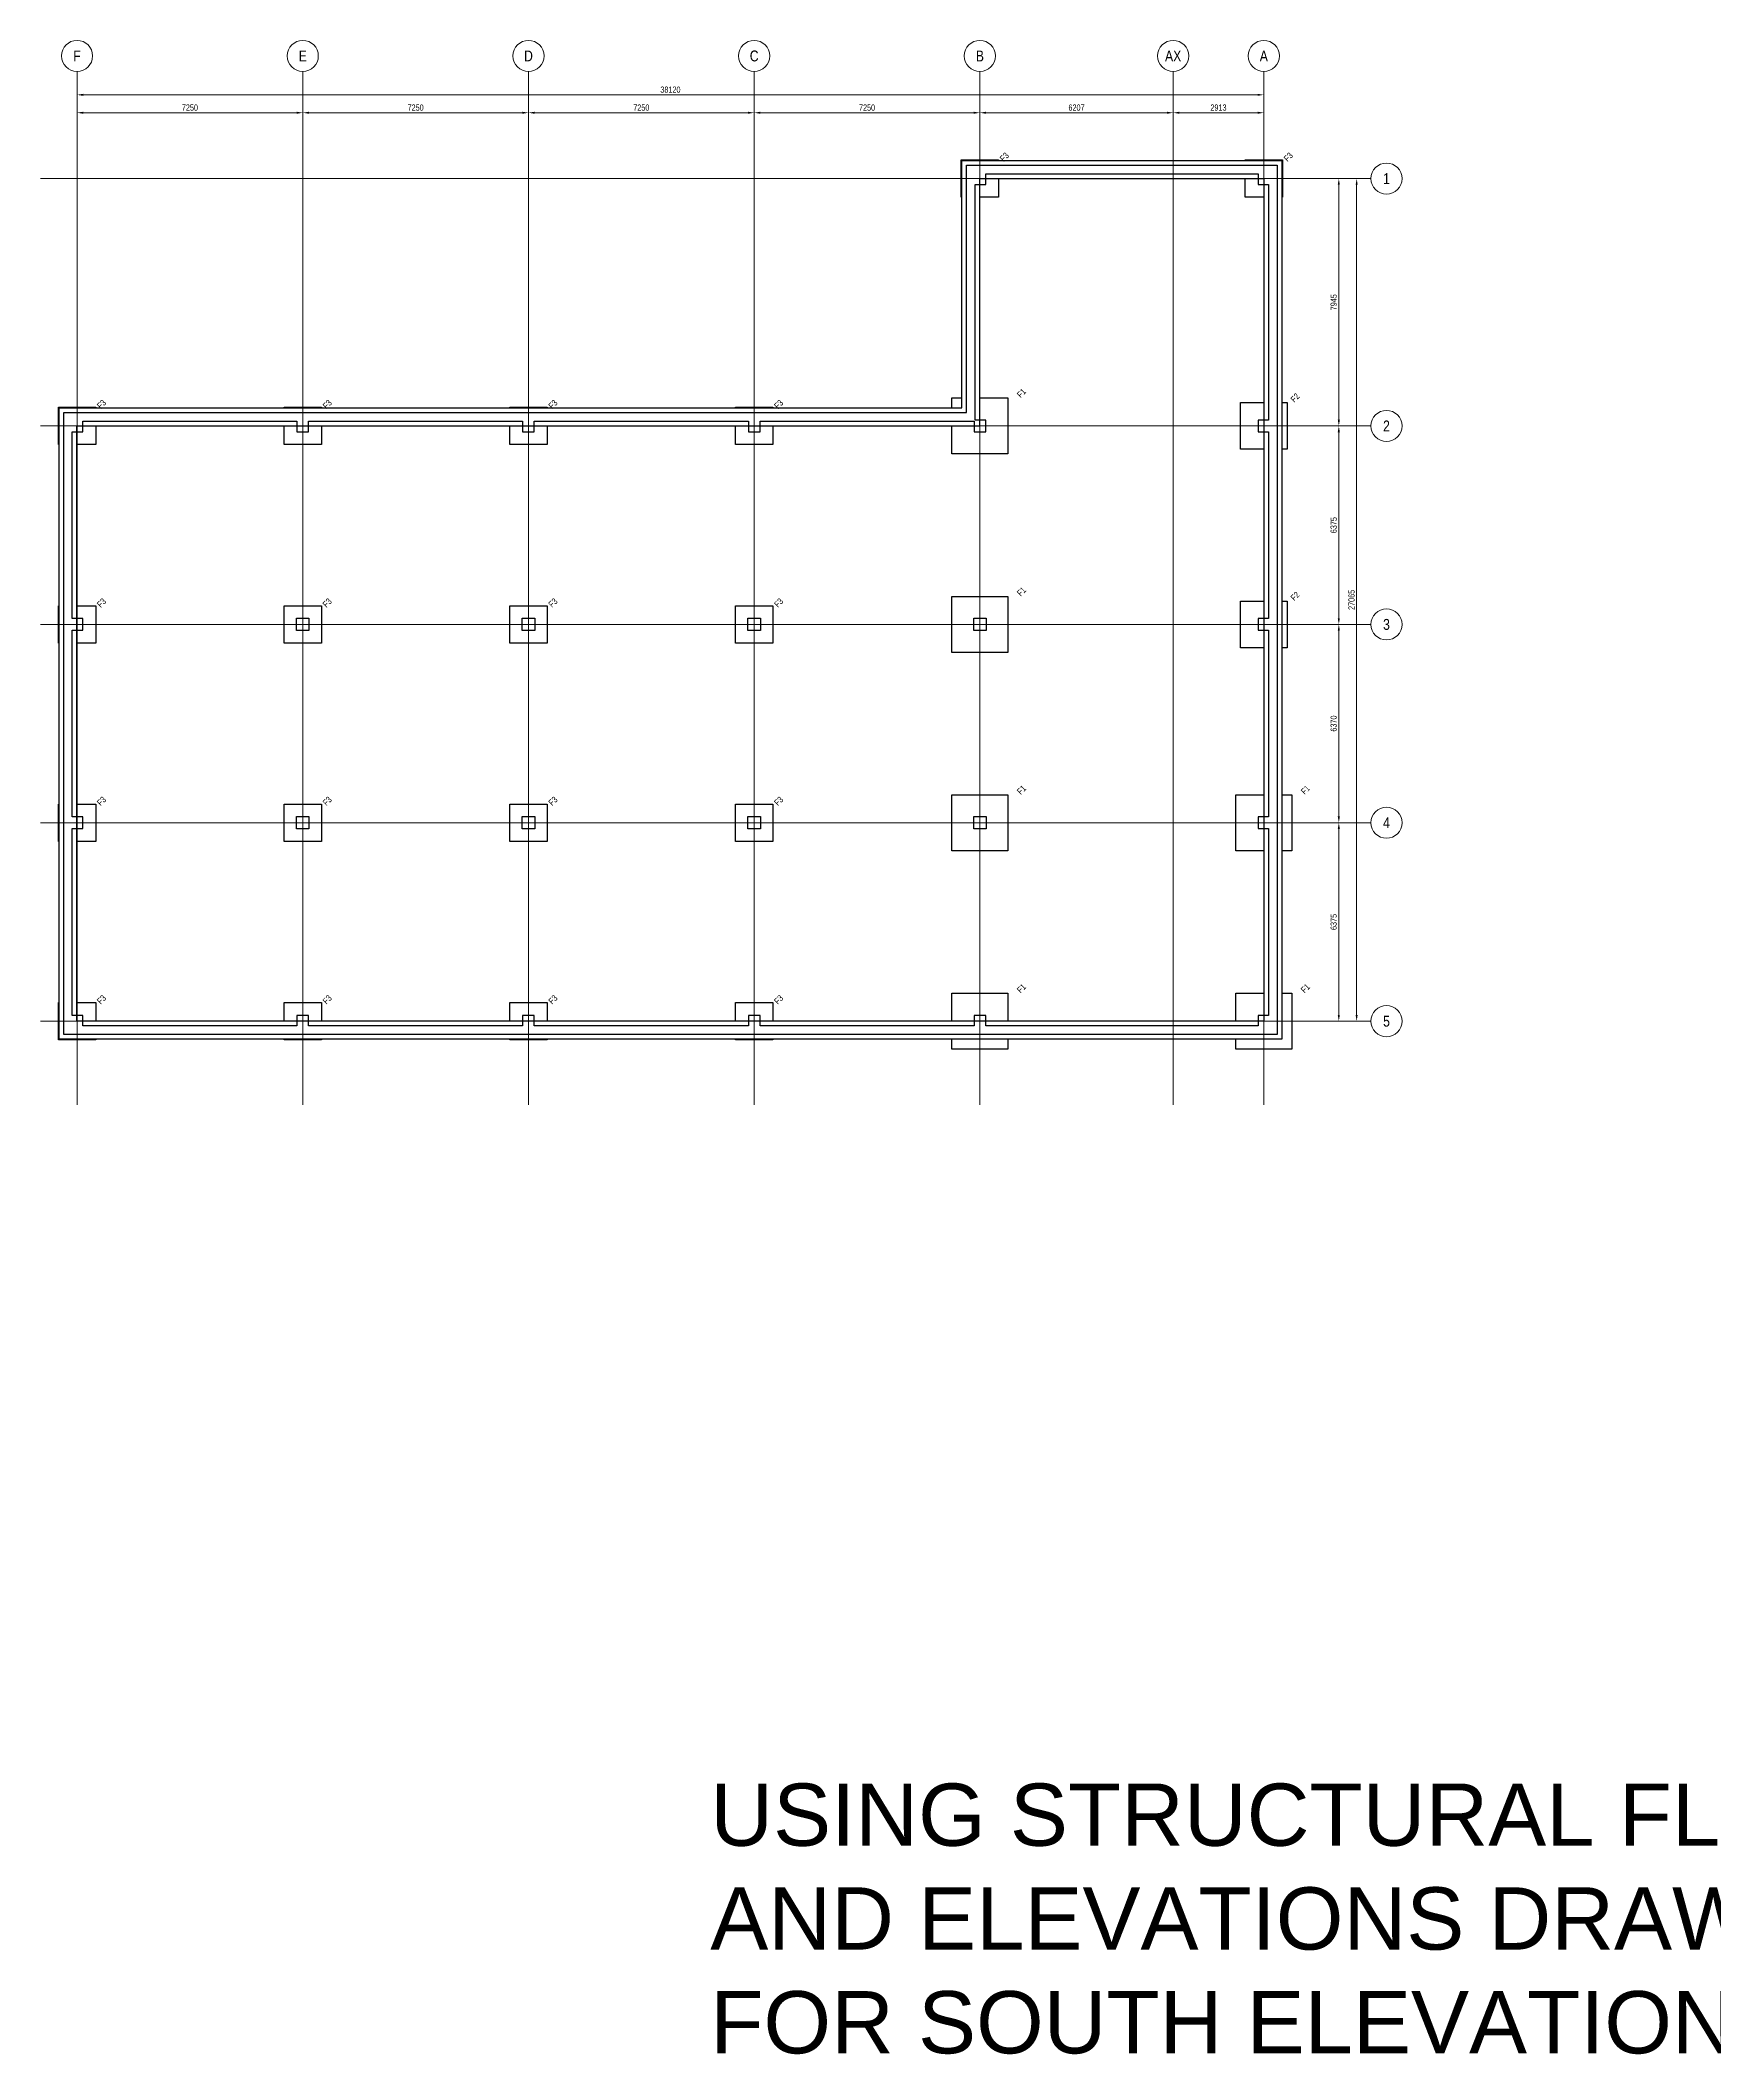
# Model space of a CAD drawing. Header units: millimetres. Extents: x -31954 to 493870, y 99509 to 604061.
# Drawn here: x 115606 to 169384, y 199199 to 264061 of the extents above; entities that cross this region are included whole.
import ezdxf
from ezdxf.enums import TextEntityAlignment as Align

# ---------------------------------------------------------------- set-up
doc = ezdxf.new("R2010")
doc.units = ezdxf.units.MM
doc.header["$LTSCALE"] = 10
doc.linetypes.add('Center', pattern=[2, 1.25, -0.25, 0.25, -0.25])
for name, color, linetype, lineweight in [('S-ANNOTATIONS', 1, 'Continuous', 9), ('S-CONC INSTRUCTIONS', 210, 'Continuous', 9), ('S-FOOTING', 2, 'Continuous', 25), ('S-FOUNDATION', 1, 'Continuous', 25), ('S-GRID', 6, 'Center', 9)]:
    doc.layers.add(name, color=color, linetype=linetype, lineweight=lineweight)
doc.styles.add('001 Title Text', font='arial.ttf', dxfattribs={"width": 0.8, "height": 3.5})
doc.styles.add('AnnoText', font='arial.ttf', dxfattribs={"width": 0.8, "height": 2})
doc.styles.add('Revit_Arial', font='arial.ttf')

# ---------------------------------------------------------------- blocks, each defined once
blk = doc.blocks.new('A$C28ad253e')
at = {"layer": 'S-ANNOTATIONS'}
for p, q in [((-20191, 17644), (-20191, 16886)), ((17929, 17644), (17929, 16886)), ((-19991, 17011), (17729, 17011)), ((-20191, 16725), (-20191, 16311)), ((-19991, 16436), (-13141, 16436)), ((-12941, 16725), (-12941, 16311)), ((-12941, 16725), (-12941, 16311)), ((-12741, 16436), (-5846, 16436)), ((-5691, 16415), (-5691, 16311)), ((-5691, 16415), (-5691, 16311)), ((-5491, 16436), (1359, 16436)), ((1559, 16415), (1559, 16311)), ((1559, 16415), (1559, 16311)), ((1759, 16436), (8609, 16436)), ((8809, 16415), (8809, 16311)), ((8809, 16415), (8809, 16311)), ((9009, 16436), (14816, 16436)), ((15016, 16415), (15016, 16311)), ((15016, 16415), (15016, 16311)), ((15216, 16436), (17729, 16436)), ((17929, 16415), (17929, 16311)), ((20421, 14320), (20213, 14320)), ((20529, 14320), (21036, 14320)), ((20338, 6575), (20338, 14120)), ((20911, -12545), (20911, 14120)), ((20421, 6375), (20213, 6375)), ((20421, 6375), (20213, 6375)), ((20338, 200), (20338, 6175)), ((20421, 0), (20213, 0)), ((20421, 0), (20213, 0)), ((20338, -6170), (20338, -200)), ((20404, -6370), (20213, -6370)), ((20404, -6370), (20213, -6370)), ((20338, -12545), (20338, -6570)), ((20404, -12745), (20213, -12745)), ((20529, -12745), (21036, -12745))]:
    blk.add_line(p, q, dxfattribs=at)
for points in [[(-19991, 17044), (-19991, 16978), (-20191, 17011)], [(17729, 17044), (17729, 16978), (17929, 17011)], [(-19991, 16469), (-19991, 16402), (-20191, 16436)], [(-13141, 16469), (-13141, 16402), (-12941, 16436)], [(-12741, 16469), (-12741, 16402), (-12941, 16436)], [(-5891, 16469), (-5891, 16402), (-5691, 16436)], [(-5491, 16469), (-5491, 16402), (-5691, 16436)], [(1359, 16469), (1359, 16402), (1559, 16436)], [(1759, 16469), (1759, 16402), (1559, 16436)], [(8609, 16469), (8609, 16402), (8809, 16436)], [(9009, 16469), (9009, 16402), (8809, 16436)], [(14816, 16469), (14816, 16402), (15016, 16436)], [(15216, 16469), (15216, 16402), (15016, 16436)], [(17729, 16469), (17729, 16402), (17929, 16436)], [(20304, 14120), (20371, 14120), (20338, 14320)], [(20877, 14120), (20944, 14120), (20911, 14320)], [(20304, 6575), (20371, 6575), (20338, 6375)], [(20304, 6175), (20371, 6175), (20338, 6375)], [(20304, 200), (20371, 200), (20338, 0)], [(20304, -200), (20371, -200), (20338, 0)], [(20304, -6170), (20371, -6170), (20338, -6370)], [(20304, -6570), (20371, -6570), (20338, -6370)], [(20304, -12545), (20371, -12545), (20338, -12745)], [(20877, -12545), (20944, -12545), (20911, -12745)]]:
    blk.add_solid(points, dxfattribs=at)
at = {"layer": 'S-FOOTING'}
for points in [[(8209, 14920), (9409, 14920), (9409, 14898)], [(8231, 13720), (8209, 13720), (8209, 14920)], [(17329, 14920), (18529, 14920), (18529, 13720), (18507, 13720)], [(17329, 14898), (17329, 14920)], [(9409, 14323), (9409, 13720), (8806, 13720)], [(17932, 13720), (17329, 13720), (17329, 14323)], [(7909, 7275), (8231, 7275)], [(8806, 7275), (9709, 7275), (9709, 5475), (7909, 5475), (7909, 6378)], [(7909, 6953), (7909, 7275)], [(-20791, 6978), (-19591, 6978), (-19591, 6953)], [(-20769, 5778), (-20791, 5778), (-20791, 6978)], [(-13541, 6975), (-12341, 6975), (-12341, 6953)], [(-13541, 6953), (-13541, 6975)], [(-6291, 6975), (-5091, 6975), (-5091, 6953)], [(-6291, 6953), (-6291, 6975)], [(959, 6975), (2159, 6975), (2159, 6953)], [(959, 6953), (959, 6975)], [(17179, 7125), (17932, 7125)], [(17932, 5625), (17179, 5625), (17179, 7125)], [(18507, 7125), (18679, 7125), (18679, 5625), (18507, 5625)], [(-19591, 6378), (-19591, 5778), (-20194, 5778)], [(-12341, 6378), (-12341, 5775), (-13541, 5775), (-13541, 6378)], [(-5091, 6378), (-5091, 5775), (-6291, 5775), (-6291, 6378)], [(2159, 6378), (2159, 5775), (959, 5775), (959, 6378)], [(7909, 900), (9709, 900), (9709, -900), (7909, -900), (7909, 900)], [(17179, 750), (17932, 750)], [(17932, -750), (17179, -750), (17179, 750)], [(18507, 750), (18679, 750), (18679, -750), (18507, -750)], [(-20791, 600), (-20769, 600)], [(-20769, -600), (-20791, -600), (-20791, 600)], [(-20194, 600), (-19591, 600), (-19591, -600), (-20194, -600)], [(-13541, 600), (-12341, 600), (-12341, -600), (-13541, -600), (-13541, 600)], [(-13541, 600), (-12341, 600), (-12341, -600), (-13541, -600), (-13541, 600)], [(-6291, 600), (-5091, 600), (-5091, -600), (-6291, -600), (-6291, 600)], [(-6291, 600), (-5091, 600), (-5091, -600), (-6291, -600), (-6291, 600)], [(959, 600), (2159, 600), (2159, -600), (959, -600), (959, 600)], [(959, 600), (2159, 600), (2159, -600), (959, -600), (959, 600)], [(-20791, -5770), (-20769, -5770)], [(-20769, -6970), (-20791, -6970), (-20791, -5770)], [(-20194, -5770), (-19591, -5770), (-19591, -6970), (-20194, -6970)], [(-13541, -5770), (-12341, -5770), (-12341, -6970), (-13541, -6970), (-13541, -5770)], [(-13541, -5770), (-12341, -5770), (-12341, -6970), (-13541, -6970), (-13541, -5770)], [(-6291, -5770), (-5091, -5770), (-5091, -6970), (-6291, -6970), (-6291, -5770)], [(-6291, -5770), (-5091, -5770), (-5091, -6970), (-6291, -6970), (-6291, -5770)], [(959, -5770), (2159, -5770), (2159, -6970), (959, -6970), (959, -5770)], [(959, -5770), (2159, -5770), (2159, -6970), (959, -6970), (959, -5770)], [(7909, -5470), (9709, -5470), (9709, -7270), (7909, -7270), (7909, -5470)], [(17029, -5470), (17932, -5470)], [(17932, -7270), (17029, -7270), (17029, -5470)], [(18507, -5470), (18829, -5470), (18829, -7270), (18507, -7270)], [(-20791, -12145), (-20769, -12145)], [(-19591, -13323), (-19591, -13345), (-20791, -13345), (-20791, -12145)], [(-20194, -12145), (-19591, -12145), (-19591, -12748)], [(-13541, -12145), (-12341, -12145), (-12341, -12748)], [(-13541, -12748), (-13541, -12145)], [(-6291, -12145), (-5091, -12145), (-5091, -12748)], [(-6291, -12748), (-6291, -12145)], [(959, -12145), (2159, -12145), (2159, -12748)], [(959, -12748), (959, -12145)], [(7909, -11845), (9709, -11845), (9709, -12748)], [(7909, -12748), (7909, -11845)], [(17029, -11845), (17932, -11845)], [(18507, -11845), (18829, -11845), (18829, -13645), (17029, -13645), (17029, -13323)], [(17029, -12748), (17029, -11845)], [(-12341, -13323), (-12341, -13345), (-13541, -13345), (-13541, -13323)], [(-5091, -13323), (-5091, -13345), (-6291, -13345), (-6291, -13323)], [(2159, -13323), (2159, -13345), (959, -13345), (959, -13323)], [(9709, -13323), (9709, -13645), (7909, -13645), (7909, -13323)]]:
    blk.add_lwpolyline(points, dxfattribs=at)
for points in [[(18507, 14898), (18507, 6287), (18507, -88), (18507, -6458), (18507, -13323), (8721, -13323), (1471, -13323), (-5779, -13323), (-5901, -13323), (-12371, -13323), (-13029, -13323), (-20769, -13323), (-20769, -6282), (-20769, 88), (-20769, 6953), (-12853, 6953), (-5603, 6953), (1647, 6953), (8231, 6953), (8231, 14898)], [(17932, 14323), (17932, 6287), (17932, -88), (17932, -6458), (17932, -12748), (8721, -12748), (1471, -12748), (-5779, -12748), (-5901, -12748), (-12371, -12748), (-13029, -12748), (-20194, -12748), (-20194, -6282), (-20194, 88), (-20194, 6378), (-12853, 6378), (-5603, 6378), (1647, 6378), (8806, 6378), (8806, 14323)]]:
    blk.add_lwpolyline(points, close=True, dxfattribs=at)
at = {"layer": 'S-FOUNDATION'}
for points in [[(18357, 14748), (18357, 6287), (18357, -88), (18357, -6458), (18357, -13173), (8721, -13173), (1471, -13173), (-5779, -13173), (-5901, -13173), (-12371, -13173), (-13029, -13173), (-20619, -13173), (-20619, -6282), (-20619, 88), (-20619, 6803), (-12853, 6803), (-5603, 6803), (1647, 6803), (8381, 6803), (8381, 14748)], [(-12371, -12898), (-12754, -12898), (-12754, -12558), (-13128, -12558), (-13128, -12898), (-20004, -12898), (-20004, -12558), (-20344, -12558), (-20344, -6557), (-20004, -6557), (-20004, -6183), (-20344, -6183), (-20344, -187), (-20004, -187), (-20004, 187), (-20344, 187), (-20344, 6188), (-20004, 6188), (-20004, 6528), (-13128, 6528), (-13128, 6188), (-12754, 6188), (-12754, 6528), (-5878, 6528), (-5878, 6188), (-5504, 6188), (-5504, 6528), (1372, 6528), (1372, 6188), (1746, 6188), (1746, 6528), (8622, 6528), (8622, 6188), (8996, 6188), (8996, 6562), (8656, 6562), (8656, 14133), (8996, 14133), (8996, 14473), (17742, 14473), (17742, 14133), (18082, 14133), (18082, 6562), (17742, 6562), (17742, 6188), (18082, 6188), (18082, 187), (17742, 187), (17742, -187), (18082, -187), (18082, -6183), (17742, -6183), (17742, -6557), (18082, -6557), (18082, -12558), (17742, -12558), (17742, -12898), (8996, -12898), (8996, -12558), (8622, -12558), (8622, -12898), (1746, -12898), (1746, -12558), (1372, -12558), (1372, -12898), (-5504, -12898), (-5504, -12558), (-5878, -12558), (-5878, -12898), (-5901, -12898)]]:
    blk.add_lwpolyline(points, close=True, dxfattribs=at)
for points in [[(-13141, 200), (-12741, 200), (-12741, -200), (-13141, -200), (-13141, 200)], [(-13141, 200), (-12741, 200), (-12741, -200), (-13141, -200), (-13141, 200)], [(-5891, 200), (-5491, 200), (-5491, -200), (-5891, -200), (-5891, 200)], [(-5891, 200), (-5491, 200), (-5491, -200), (-5891, -200), (-5891, 200)], [(1359, 200), (1759, 200), (1759, -200), (1359, -200), (1359, 200)], [(1359, 200), (1759, 200), (1759, -200), (1359, -200), (1359, 200)], [(8609, 200), (9009, 200), (9009, -200), (8609, -200), (8609, 200)], [(-13141, -6170), (-12741, -6170), (-12741, -6570), (-13141, -6570), (-13141, -6170)], [(-13141, -6170), (-12741, -6170), (-12741, -6570), (-13141, -6570), (-13141, -6170)], [(-5891, -6170), (-5491, -6170), (-5491, -6570), (-5891, -6570), (-5891, -6170)], [(-5891, -6170), (-5491, -6170), (-5491, -6570), (-5891, -6570), (-5891, -6170)], [(1359, -6170), (1759, -6170), (1759, -6570), (1359, -6570), (1359, -6170)], [(1359, -6170), (1759, -6170), (1759, -6570), (1359, -6570), (1359, -6170)], [(8609, -6170), (9009, -6170), (9009, -6570), (8609, -6570), (8609, -6170)]]:
    blk.add_lwpolyline(points, dxfattribs=at)
at = {"layer": 'S-GRID'}
for p, q in [((-20191, -15435), (-20191, 17760)), ((-12941, -15435), (-12941, 17760)), ((-5691, -15435), (-5691, 17760)), ((1559, -15435), (1559, 17760)), ((8809, -15435), (8809, 17760)), ((15016, -15435), (15016, 17760)), ((17929, -15435), (17929, 17760)), ((-21369, 14320), (21369, 14320)), ((-21369, 6375), (21369, 6375)), ((-21369, 0), (21369, 0)), ((-21369, -6370), (21369, -6370)), ((-21369, -12745), (21369, -12745))]:
    blk.add_line(p, q, dxfattribs=at)
at = {"layer": 'S-GRID', "linetype": 'Continuous'}
for centre in [(-20191, 18260), (-12941, 18260), (-5691, 18260), (1559, 18260), (8809, 18260), (15016, 18260), (17929, 18260), (21869, 14320), (21869, 6375), (21869, 0), (21869, -6370), (21869, -12745)]:
    blk.add_circle(centre, 500, dxfattribs=at)
at = {"layer": 'S-ANNOTATIONS', "char_height": 200, "attachment_point": 5, "style": 'AnnoText'}
for s, insert in [('38120', (-1131, 17176)), ('7250', (-16566, 16600)), ('7250', (-9316, 16600)), ('7250', (-2066, 16600)), ('7250', (5184, 16600)), ('6207', (11912, 16600)), ('2913', (16472, 16600))]:
    blk.add_mtext(s, dxfattribs=dict(at, insert=insert))
at = {"layer": 'S-ANNOTATIONS', "char_height": 200, "width": 2156.4, "attachment_point": 1, "rotation": 45, "line_spacing_factor": 0.938532, "style": 'AnnoText'}
for s, insert in [('F3', (9428, 14990)), ('F3', (18548, 14990)), ('F3', (-19572, 7048)), ('F3', (-12322, 7045)), ('F3', (-5072, 7045)), ('F3', (2178, 7045)), ('F1', (9977, 7405)), ('F2', (18765, 7256)), ('F3', (-19572, 670)), ('F3', (-12322, 670)), ('F3', (-12322, 670)), ('F3', (-5072, 670)), ('F3', (-5072, 670)), ('F3', (2178, 670)), ('F3', (2178, 670)), ('F1', (9977, 1030)), ('F2', (18765, 881)), ('F3', (-19572, -5700)), ('F3', (-12322, -5700)), ('F3', (-12322, -5700)), ('F3', (-5072, -5700)), ('F3', (-5072, -5700)), ('F3', (2178, -5700)), ('F3', (2178, -5700)), ('F1', (9977, -5340)), ('F1', (19097, -5340)), ('F1', (9977, -11715)), ('F1', (19097, -11715)), ('F3', (-19572, -12075)), ('F3', (-12322, -12075)), ('F3', (-5072, -12075)), ('F3', (2178, -12075))]:
    blk.add_mtext(s, dxfattribs=dict(at, insert=insert))
at = {"layer": 'S-ANNOTATIONS', "char_height": 200, "attachment_point": 5, "rotation": 90, "style": 'AnnoText'}
for s, insert in [('7945', (20173, 10348)), ('6375', (20173, 3188)), ('27065', (20746, 788)), ('6370', (20173, -3185)), ('6375', (20173, -9558))]:
    blk.add_mtext(s, dxfattribs=dict(at, insert=insert))
at = {"layer": 'S-GRID', "style": '001 Title Text', "width": 0.8}
for s, p in [('F', (-20191, 18260)), ('E', (-12941, 18260)), ('D', (-5691, 18260)), ('C', (1559, 18260)), ('B', (8809, 18260)), ('AX', (15016, 18260)), ('A', (17929, 18260)), ('1', (21869, 14320)), ('2', (21869, 6375)), ('3', (21869, 0)), ('4', (21869, -6370)), ('5', (21869, -12745))]:
    blk.add_text(s, height=350, dxfattribs=at).set_placement(p, align=Align.MIDDLE_CENTER)

msp = doc.modelspace()

# ---------------------------------------------------------------- block references
at = {"layer": 'S-FOOTING'}
msp.add_blockref('A$C28ad253e', (136975.2, 245301), dxfattribs=at)

# ---------------------------------------------------------------- texts
at = {"layer": 'S-CONC INSTRUCTIONS', "insert": (137124.6, 199370.6), "char_height": 2000, "attachment_point": 7, "style": 'Revit_Arial', "bg_fill": 3, "box_fill_scale": 1.1, "bg_fill_color": 256, "bg_fill_true_color": 13158600, "bg_fill_transparency": 0}
msp.add_mtext('USING STRUCTURAL FLOOR PLANS\\PAND ELEVATIONS DRAW  FOOTINGS AND FOUNDATION WALLS\\PFOR SOUTH ELEVATION', dxfattribs=at)

doc.saveas('drawing.dxf')
